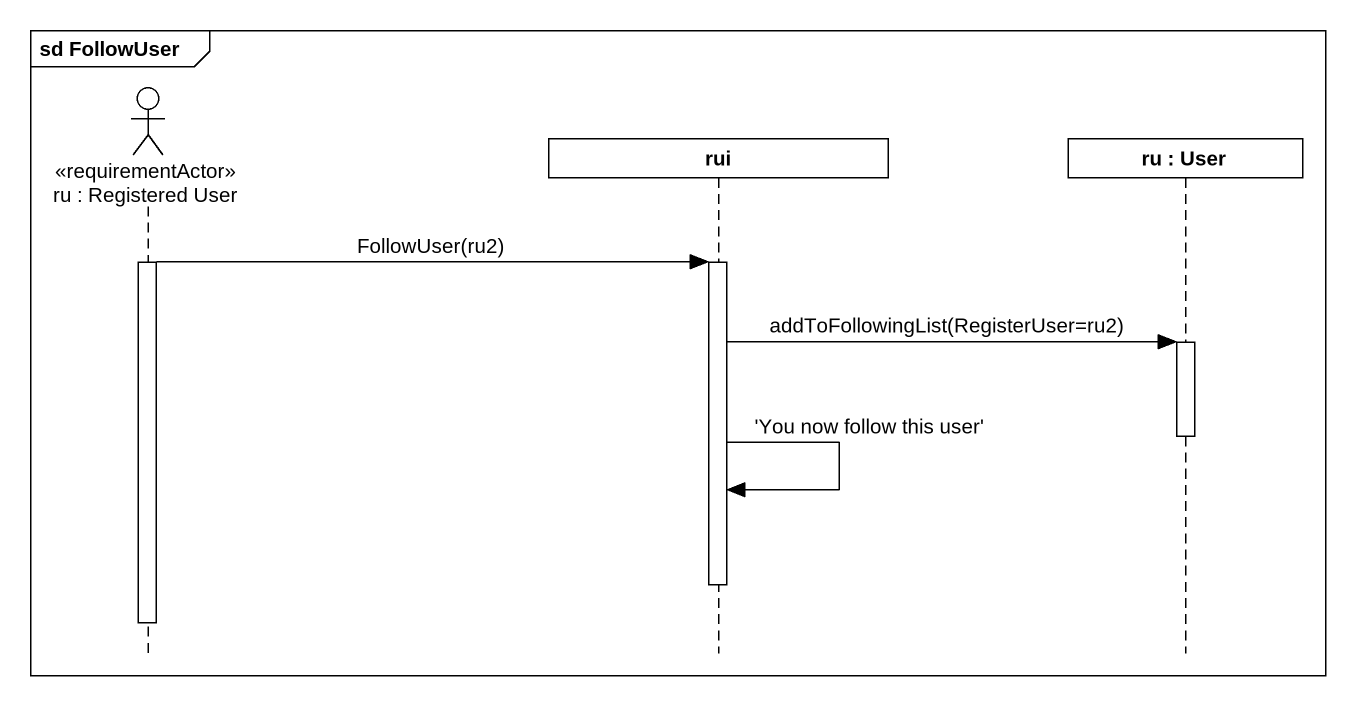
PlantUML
@startuml
mainframe sd FollowUser
hide footbox
actor "ru : Registered User" as ru <<requirementActor>>
participant rui
participant "ru : User" as ru_2

activate ru
ru -> rui : FollowUser(ru2)
activate rui
rui -> ru_2 : addToFollowingList(RegisterUser=ru2)
activate ru_2
deactivate ru_2
rui -> rui : 'You now follow this user'
deactivate rui
deactivate ru
@enduml
